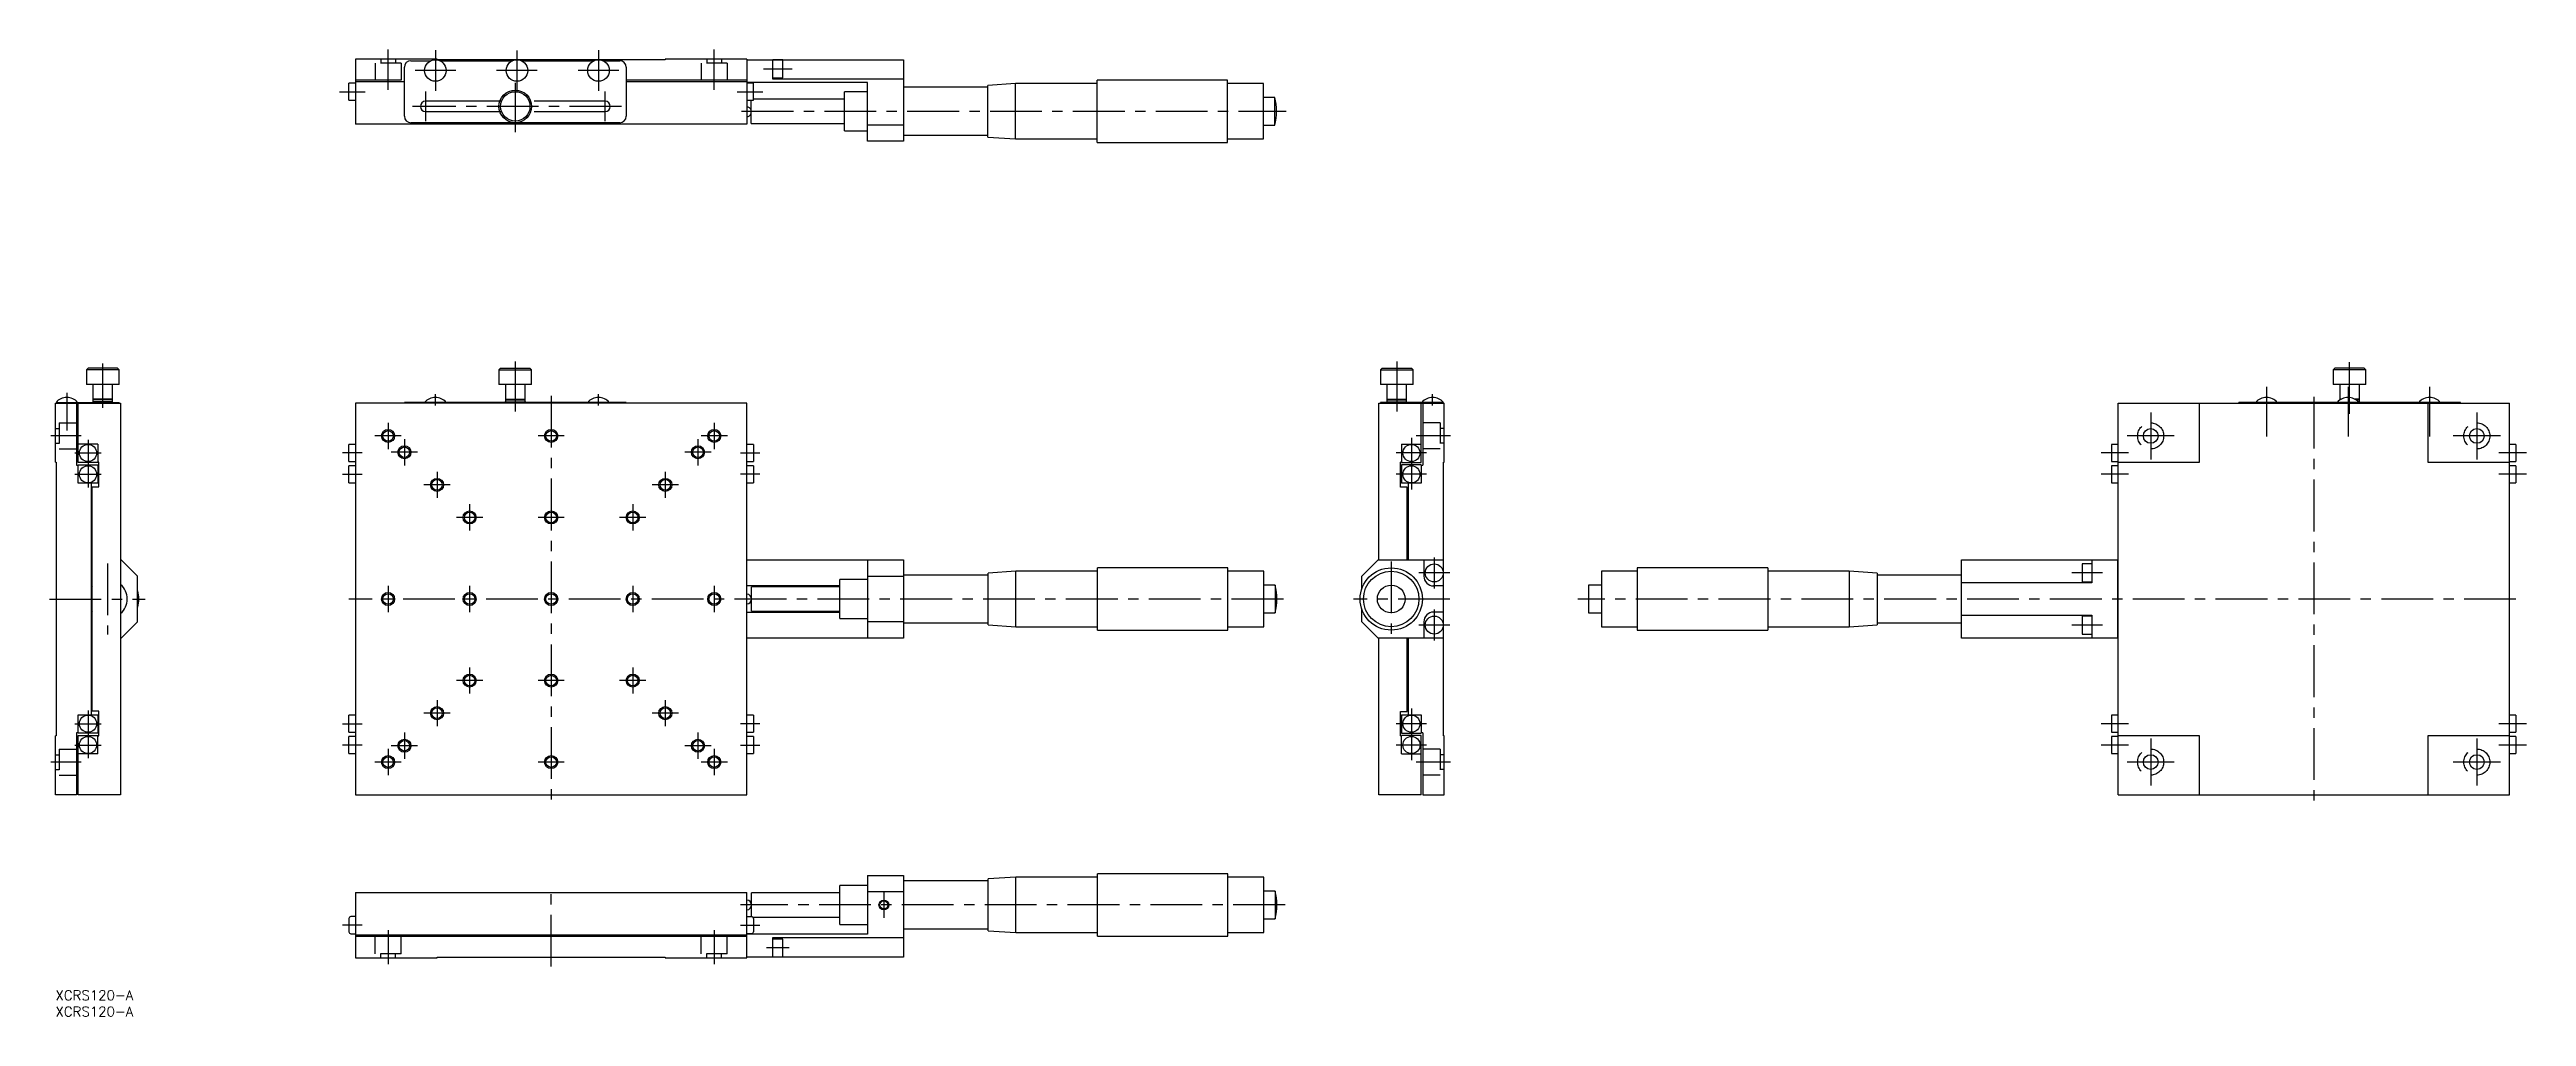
# Model space of a CAD drawing. Extents: x -2 to 758, y -8 to 288.
import ezdxf

# ---------------------------------------------------------------- set-up
doc = ezdxf.new("R2010")
doc.units = 0
doc.header["$LTSCALE"] = 0.5
doc.linetypes.add('CENTER', pattern=[50.8, 31.75, -6.35, 6.35, -6.35])
doc.linetypes.add('DASHED', pattern=[19.05, 12.7, -6.35])
for name, color, linetype in [('MSM_CENTER', 1, 'CENTER'), ('MSM_CONTINUOUS', 7, 'CONTINUOUS'), ('MSM_DASHED', 4, 'DASHED'), ('MSM_NARROW', 5, 'CONTINUOUS'), ('MSM_PART_NUMBER', 7, 'CONTINUOUS')]:
    doc.layers.add(name, color=color, linetype=linetype)
doc.styles.get("Standard").update_dxf_attribs({"font": 'txt.shx', "height": 3, "bigfont": 'bigfont.shx'})

msp = doc.modelspace()

# ---------------------------------------------------------------- linework, layer by layer
at = {"layer": 'MSM_CENTER'}
for p, q in [((102, 276.12), (102, 288.48)), ((122.73, 282.05), (110.27, 282.05)), ((116.5, 288.28), (116.5, 275.82)), ((147.73, 282.05), (135.27, 282.05)), ((141.5, 288.16), (141.5, 275.7)), ((172.73, 282.05), (160.27, 282.05)), ((166.5, 288.28), (166.5, 275.82)), ((202, 276.12), (202, 288.48)), ((217.07, 282.55), (225.93, 282.55)), ((87.07, 275.55), (94.93, 275.55)), ((113.5, 275.58), (113.5, 266.52)), ((141, 278.22), (141, 263.12)), ((168.5, 275.58), (168.5, 266.52)), ((209.07, 275.55), (216.93, 275.55)), ((173.53, 271.05), (109.47, 271.05)), ((210.37, 269.55), (377.33, 269.55)), ((14.5, 178.62), (14.5, 192.18)), ((141, 192.8), (141, 177.5)), ((411.25, 192.8), (411.25, 177.5)), ((703.4, 176.79), (703.4, 194.01)), ((3.5, 183.18), (3.5, 171.66)), ((116.5, 179.3), (116.5, 182.8)), ((152, 182.3), (152, 58)), ((166.5, 179.3), (166.5, 182.8)), ((422.25, 179.3), (422.25, 182.8)), ((677.9, 185.01), (677.9, 169.83)), ((702.9, 185.01), (702.9, 169.83)), ((727.9, 185.01), (727.9, 169.83)), ((642.4, 177.21), (642.4, 162.79)), ((692.4, 182), (692.4, 58)), ((742.4, 177.21), (742.4, 162.79)), ((7.88, 170), (-1.38, 170)), ((10, 168.78), (10, 154.22)), ((106.02, 170), (97.97, 170)), ((102, 174.03), (102, 165.98)), ((107, 169.03), (107, 160.98)), ((156.03, 170), (147.97, 170)), ((197, 169.03), (197, 160.98)), ((206.03, 170), (197.98, 170)), ((202, 174.03), (202, 165.98)), ((415.75, 169.4), (415.75, 153.61)), ((427.75, 170), (417.25, 170)), ((649.61, 170), (635.19, 170)), ((749.61, 170), (735.19, 170)), ((5.99, 164.77), (14.01, 164.77)), ((94, 164.77), (88, 164.77)), ((111.03, 165), (102.97, 165)), ((201.03, 165), (192.97, 165)), ((210, 164.77), (216, 164.77)), ((420.37, 164.77), (411.12, 164.77)), ((635.61, 164.77), (627.19, 164.77)), ((757.61, 164.77), (749.19, 164.77)), ((5.99, 158.23), (14.01, 158.23)), ((88, 158.23), (94, 158.23)), ((121.02, 155), (112.98, 155)), ((117, 159.03), (117, 150.98)), ((191.02, 155), (182.98, 155)), ((187, 159.03), (187, 150.98)), ((216, 158.23), (210, 158.23)), ((420.37, 158.23), (411.12, 158.23)), ((635.61, 158.23), (627.19, 158.23)), ((757.61, 158.23), (749.19, 158.23)), ((131.03, 145), (122.97, 145)), ((127, 149.03), (127, 140.98)), ((156.03, 145), (147.97, 145)), ((181.02, 145), (172.97, 145)), ((177, 149.03), (177, 140.98)), ((16, 130.93), (16, 109.07)), ((409.55, 131.55), (409.55, 108.45)), ((422.75, 132.75), (422.75, 123.25)), ((102, 124.03), (102, 115.98)), ((127, 124.03), (127, 115.98)), ((177, 124.03), (177, 115.98)), ((202, 124.03), (202, 115.98)), ((427.5, 128), (418, 128)), ((627.61, 128), (618.19, 128)), ((-1.8, 120), (27.55, 120)), ((376.5, 120), (90, 120)), ((427.55, 120), (398, 120)), ((422.75, 116.75), (422.75, 107.25)), ((754.4, 120), (466.79, 120)), ((427.5, 112), (418, 112)), ((627.61, 112), (618.19, 112)), ((127, 99.03), (127, 90.98)), ((177, 99.03), (177, 90.98)), ((131.03, 95), (122.97, 95)), ((156.03, 95), (147.97, 95)), ((181.02, 95), (172.97, 95)), ((10, 85.78), (10, 71.22)), ((121.02, 85), (112.98, 85)), ((117, 89.03), (117, 80.98)), ((191.02, 85), (182.98, 85)), ((187, 89.03), (187, 80.98)), ((415.75, 86.4), (415.75, 70.61)), ((5.99, 81.77), (14.01, 81.77)), ((88, 81.77), (94, 81.77)), ((107, 79.03), (107, 70.98)), ((197, 79.03), (197, 70.98)), ((216, 81.77), (210, 81.77)), ((420.37, 81.77), (411.12, 81.77)), ((635.61, 81.77), (627.19, 81.77)), ((642.4, 77.21), (642.4, 62.79)), ((742.4, 77.21), (742.4, 62.79)), ((757.61, 81.77), (749.19, 81.77)), ((7.88, 70), (-1.38, 70)), ((5.99, 75.23), (14.01, 75.23)), ((94, 75.23), (88, 75.23)), ((106.02, 70), (97.97, 70)), ((102, 74.03), (102, 65.98)), ((111.03, 75), (102.97, 75)), ((156.03, 70), (147.97, 70)), ((201.03, 75), (192.97, 75)), ((206.03, 70), (197.98, 70)), ((202, 74.03), (202, 65.98)), ((210, 75.23), (216, 75.23)), ((420.37, 75.23), (411.12, 75.23)), ((427.75, 70), (417.25, 70)), ((635.61, 75.23), (627.19, 75.23)), ((649.61, 70), (635.19, 70)), ((749.61, 70), (735.19, 70)), ((757.61, 75.23), (749.19, 75.23)), ((152, 7.27), (152, 32.43)), ((377, 26.2), (210, 26.2)), ((254, 30.2), (254, 22.2)), ((94, 20), (88, 20)), ((102, 18.5), (102, 8)), ((202, 18.5), (202, 8)), ((210, 20), (216, 20)), ((225, 13), (218, 13))]:
    msp.add_line(p, q, dxfattribs=at)
at = {"layer": 'MSM_CONTINUOUS'}
for p, q in [((117, 285.55), (92, 285.55)), ((92, 285.55), (92, 265.55)), ((107, 268.05), (107, 283.05)), ((109, 285.05), (115.13, 285.05)), ((117, 285.35), (117, 285.55)), ((187, 285.35), (117, 285.35)), ((117.87, 285.05), (140.13, 285.05)), ((142.87, 285.05), (165.13, 285.05)), ((167.87, 285.05), (173, 285.05)), ((175, 283.05), (175, 268.05)), ((212, 285.55), (187, 285.55)), ((187, 285.55), (187, 285.35)), ((212, 285.55), (212, 265.55)), ((212.05, 285.3), (212, 285.3)), ((212.05, 285.35), (260, 285.35)), ((212.05, 285.35), (212.05, 285.3)), ((220, 279.35), (220, 285.35)), ((223, 285.3), (220, 285.3)), ((223, 279.8), (223, 285.3)), ((260, 285.35), (260, 260.35)), ((92, 278.18), (90, 278.18)), ((90, 272.93), (90, 278.18)), ((106, 279.05), (92, 279.05)), ((107, 278.55), (92, 278.55)), ((212, 279.05), (175, 279.05)), ((212, 278.55), (175, 278.55)), ((249, 278.35), (212, 278.35)), ((214, 278.18), (212, 278.18)), ((214, 272.93), (214, 278.18)), ((220, 279.8), (223, 279.8)), ((260, 279.35), (220, 279.35)), ((249, 275.55), (241.9, 275.55)), ((241.9, 263.55), (241.9, 275.55)), ((249, 260.35), (249, 278.35)), ((285.9, 276.9), (260, 276.9)), ((294.4, 278.05), (285.9, 277.5)), ((285.9, 261.6), (285.9, 277.5)), ((319.4, 278.05), (294.4, 278.05)), ((294.4, 261.05), (294.4, 278.05)), ((359.4, 279.1), (319.4, 279.1)), ((319.4, 260), (319.4, 279.1)), ((359.4, 260), (359.4, 279.1)), ((370.4, 278.05), (359.4, 278.05)), ((370.4, 261.05), (370.4, 278.05)), ((373.9, 273.8), (370.4, 273.8)), ((373.9, 265.3), (373.9, 273.8)), ((90, 272.93), (92, 272.93)), ((173, 266.05), (109, 266.05)), ((136.79, 272.65), (113.5, 272.65)), ((113.5, 269.45), (136.79, 269.45)), ((168.5, 272.65), (146.74, 272.65)), ((146.74, 269.45), (168.5, 269.45)), ((212, 272.93), (214, 272.93)), ((213.3, 265.8), (213.3, 272.93)), ((213.3, 265.8), (241.9, 265.8)), ((241.9, 273.3), (214, 273.3)), ((212, 265.55), (92, 265.55)), ((241.9, 263.55), (249, 263.55)), ((249, 265.35), (260, 265.35)), ((260, 260.35), (249, 260.35)), ((260, 262.2), (285.9, 262.2)), ((285.9, 261.6), (294.4, 261.05)), ((294.4, 261.05), (319.4, 261.05)), ((319.4, 260), (359.4, 260)), ((359.4, 261.05), (370.4, 261.05)), ((370.4, 265.3), (373.9, 265.3)), ((10, 190.8), (9.5, 190.3)), ((9.5, 190.3), (9.5, 185.8)), ((19.5, 190.3), (9.5, 190.3)), ((19, 190.8), (10, 190.8)), ((19.5, 190.3), (19, 190.8)), ((19.5, 185.8), (19.5, 190.3)), ((136.5, 190.8), (136, 190.3)), ((136, 190.3), (136, 185.8)), ((136, 190.3), (146, 190.3)), ((136.5, 190.8), (145.5, 190.8)), ((145.5, 190.8), (146, 190.3)), ((146, 185.8), (146, 190.3)), ((406.75, 190.8), (406.25, 190.3)), ((406.25, 190.3), (406.25, 185.8)), ((406.25, 190.3), (416.25, 190.3)), ((406.75, 190.8), (415.75, 190.8)), ((415.75, 190.8), (416.25, 190.3)), ((416.25, 185.8), (416.25, 190.3)), ((698.9, 190.8), (698.4, 190.3)), ((698.4, 190.3), (698.4, 185.8)), ((708.4, 190.3), (698.4, 190.3)), ((707.9, 190.8), (698.9, 190.8)), ((708.4, 190.3), (707.9, 190.8)), ((708.4, 185.8), (708.4, 190.3)), ((19.5, 185.8), (9.5, 185.8)), ((11.5, 185.8), (11.5, 181.3)), ((17.5, 181.3), (17.5, 185.8)), ((146, 185.8), (136, 185.8)), ((138, 185.8), (138, 181.3)), ((144, 181.3), (144, 185.8)), ((416.25, 185.8), (406.25, 185.8)), ((408.25, 185.8), (408.25, 181.3)), ((414.25, 181.3), (414.25, 185.8)), ((708.4, 185.8), (698.4, 185.8)), ((700.4, 185.8), (700.4, 181.3)), ((706.4, 181.3), (706.4, 185.8)), ((0, 162), (0, 180)), ((0, 180), (20, 180)), ((0.2, 180.3), (19.5, 180.3)), ((0.5, 180), (0.5, 180.3)), ((6.5, 180), (6.5, 161)), ((7, 161.9), (7, 180)), ((11.7, 181.3), (11.5, 181.1)), ((17.5, 181.3), (11.5, 181.3)), ((11.5, 181.1), (11.5, 180.5)), ((17.5, 181.1), (11.5, 181.1)), ((11.5, 180.5), (11.7, 180.3)), ((17.5, 180.5), (11.5, 180.5)), ((17.5, 181.1), (17.3, 181.3)), ((17.3, 180.3), (17.5, 180.5)), ((17.5, 180.5), (17.5, 181.1)), ((19.5, 180), (19.5, 180.3)), ((20, 180), (20, 60)), ((212, 180), (92, 180)), ((92, 180), (92, 60)), ((107, 180.3), (107, 180)), ((175, 180.3), (107, 180.3)), ((138.2, 181.3), (138, 181.1)), ((138, 181.3), (144, 181.3)), ((138, 181.1), (138, 180.5)), ((138, 181.1), (144, 181.1)), ((138, 180.5), (138.2, 180.3)), ((138, 180.5), (144, 180.5)), ((144, 181.1), (143.8, 181.3)), ((143.8, 180.3), (144, 180.5)), ((144, 180.5), (144, 181.1)), ((175, 180), (175, 180.3)), ((212, 60), (212, 180)), ((405.75, 180), (425.75, 180)), ((405.75, 132), (405.75, 180)), ((406.25, 180.3), (406.25, 180)), ((425.55, 180.3), (406.25, 180.3)), ((408.45, 181.3), (408.25, 181.1)), ((408.25, 181.3), (414.25, 181.3)), ((408.25, 181.1), (408.25, 180.5)), ((408.25, 181.1), (414.25, 181.1)), ((408.25, 180.5), (408.45, 180.3)), ((408.25, 180.5), (414.25, 180.5)), ((414.25, 181.1), (414.05, 181.3)), ((414.05, 180.3), (414.25, 180.5)), ((414.25, 180.5), (414.25, 181.1)), ((418.75, 161.9), (418.75, 180)), ((419.25, 180), (419.25, 161)), ((425.25, 180), (425.25, 180.3)), ((425.75, 162), (425.75, 180)), ((632.4, 60), (632.4, 180)), ((632.4, 180), (752.4, 180)), ((657.4, 162), (657.4, 180)), ((669.4, 180), (669.4, 180.3)), ((737.4, 180.3), (669.4, 180.3)), ((700.6, 181.3), (700.4, 181.1)), ((700.87, 181.3), (700.4, 181.3)), ((700.4, 181.1), (700.4, 181.02)), ((700.52, 181.1), (700.4, 181.1)), ((706.4, 181.3), (704.93, 181.3)), ((706.4, 181.1), (705.28, 181.1)), ((706.4, 181.1), (706.2, 181.3)), ((706.4, 180.3), (706.4, 181.1)), ((727.4, 180), (727.4, 162)), ((737.4, 180), (737.4, 180.3)), ((752.4, 60), (752.4, 180)), ((12.96, 167.5), (7, 167.5)), ((13, 167.5), (13, 161.9)), ((92, 167.4), (90, 167.4)), ((90, 162.15), (90, 167.4)), ((214, 167.4), (212, 167.4)), ((214, 167.4), (214, 162.15)), ((412.75, 167.5), (418.75, 167.5)), ((412.75, 167.5), (412.75, 161.9)), ((632.4, 167.4), (630.4, 167.4)), ((630.4, 167.4), (630.4, 162.15)), ((754.4, 167.4), (752.4, 167.4)), ((754.4, 167.4), (754.4, 162.15)), ((0, 162), (0.2, 162)), ((0.2, 162), (0.2, 78)), ((6.5, 161), (7, 161)), ((13, 161.9), (7, 161.9)), ((7, 161), (7, 161.1)), ((7, 161.1), (13, 161.1)), ((7, 155.5), (7, 161.1)), ((13, 162), (13, 161.9)), ((13.3, 162), (13, 162)), ((13, 161.1), (13, 155.5)), ((13.3, 154.4), (13.3, 162)), ((90, 162.15), (92, 162.15)), ((92, 160.85), (90, 160.85)), ((90, 155.6), (90, 160.85)), ((212, 162.15), (214, 162.15)), ((214, 160.85), (212, 160.85)), ((214, 160.85), (214, 155.6)), ((412.75, 162), (412.45, 162)), ((412.45, 154.3), (412.45, 162)), ((412.75, 161.9), (418.75, 161.9)), ((412.75, 161.1), (412.75, 155.5)), ((418.75, 161.1), (412.75, 161.1)), ((418.75, 161.1), (418.75, 155.5)), ((418.75, 161), (419.25, 161)), ((425.55, 162), (425.75, 162)), ((425.55, 78), (425.55, 162)), ((630.4, 162.15), (632.4, 162.15)), ((632.4, 160.85), (630.4, 160.85)), ((630.4, 160.85), (630.4, 155.6)), ((632.4, 162), (657.4, 162)), ((727.4, 162), (752.4, 162)), ((752.4, 162.15), (754.4, 162.15)), ((754.4, 160.85), (752.4, 160.85)), ((754.4, 160.85), (754.4, 155.6)), ((13, 155.5), (7, 155.5)), ((13, 155.5), (11, 155.5)), ((11, 155.5), (11, 84.5)), ((11.3, 154.4), (13.3, 154.4)), ((11.3, 85.6), (11.3, 154.4)), ((90, 155.6), (92, 155.6)), ((212, 155.6), (214, 155.6)), ((414.45, 154.3), (412.45, 154.3)), ((418.75, 155.5), (412.75, 155.5)), ((414.45, 132), (414.45, 154.3)), ((414.75, 155.5), (414.75, 132)), ((630.4, 155.6), (632.4, 155.6)), ((752.4, 155.6), (754.4, 155.6)), ((11.3, 132), (11, 132)), ((20.2, 132), (20, 132)), ((25.2, 127), (20.2, 132)), ((212, 132), (260, 132)), ((249, 132), (249, 108)), ((260, 132), (260, 108)), ((359.5, 129.55), (319.5, 129.55)), ((319.5, 110.45), (319.5, 129.55)), ((359.5, 110.45), (359.5, 129.55)), ((400.55, 127), (405.55, 132)), ((405.55, 132), (425.55, 132)), ((419.55, 132), (419.55, 127)), ((525, 129.55), (485, 129.55)), ((485, 129.55), (485, 110.45)), ((525, 129.55), (525, 110.45)), ((584.4, 108), (584.4, 132)), ((584.4, 132), (632.4, 132)), ((624.4, 130.75), (621.4, 130.75)), ((621.4, 130.75), (621.4, 125.25)), ((624.4, 132), (624.4, 125)), ((632.35, 108), (632.35, 132)), ((25.2, 113), (25.2, 127)), ((240.5, 124), (212, 124)), ((240.5, 123.75), (213.4, 123.75)), ((213.4, 116.25), (213.4, 123.75)), ((249, 126), (240.5, 126)), ((240.5, 114), (240.5, 126)), ((249, 127), (260, 127)), ((286, 127.35), (260, 127.35)), ((294.5, 128.5), (286, 127.95)), ((286, 112.05), (286, 127.95)), ((319.5, 128.5), (294.5, 128.5)), ((294.5, 111.5), (294.5, 128.5)), ((370.5, 128.5), (359.5, 128.5)), ((370.5, 111.5), (370.5, 128.5)), ((374, 124.25), (370.5, 124.25)), ((374, 124.25), (374, 115.75)), ((400.55, 123.19), (400.55, 127)), ((425.55, 124), (422.55, 124)), ((474, 124.25), (470, 124.25)), ((470, 124.25), (470, 115.75)), ((485, 128.5), (474, 128.5)), ((474, 128.5), (474, 111.5)), ((550, 128.5), (525, 128.5)), ((558.5, 127.95), (550, 128.5)), ((550, 128.5), (550, 111.5)), ((558.5, 127.95), (558.5, 112.05)), ((584.4, 127.35), (558.5, 127.35)), ((624.4, 125), (584.4, 125)), ((621.4, 125.25), (624.4, 125.25)), ((212, 116), (240.5, 116)), ((213.4, 116.25), (240.5, 116.25)), ((240.5, 114), (249, 114)), ((370.5, 115.75), (374, 115.75)), ((400.55, 113), (400.55, 116.81)), ((425.55, 116), (422.55, 116)), ((470, 115.75), (474, 115.75)), ((584.4, 115), (624.4, 115)), ((624.4, 114.75), (621.4, 114.75)), ((621.4, 114.75), (621.4, 109.25)), ((624.4, 115), (624.4, 108)), ((11.3, 108), (11, 108)), ((20.2, 108), (20, 108)), ((20.2, 108), (25.2, 113)), ((260, 108), (212, 108)), ((260, 113), (249, 113)), ((260, 112.65), (286, 112.65)), ((286, 112.05), (294.5, 111.5)), ((294.5, 111.5), (319.5, 111.5)), ((319.5, 110.45), (359.5, 110.45)), ((359.5, 111.5), (370.5, 111.5)), ((405.55, 108), (400.55, 113)), ((425.55, 108), (405.55, 108)), ((405.75, 60), (405.75, 108)), ((414.45, 85.5), (414.45, 108)), ((414.75, 108), (414.75, 84.5)), ((419.55, 113), (419.55, 108)), ((474, 111.5), (485, 111.5)), ((485, 110.45), (525, 110.45)), ((525, 111.5), (550, 111.5)), ((550, 111.5), (558.5, 112.05)), ((558.5, 112.65), (584.4, 112.65)), ((632.4, 108), (584.4, 108)), ((621.4, 109.25), (624.4, 109.25)), ((7, 84.5), (13, 84.5)), ((7, 78.9), (7, 84.5)), ((11, 84.5), (13, 84.5)), ((13.3, 85.6), (11.3, 85.6)), ((13, 84.5), (13, 78.9)), ((13.3, 78), (13.3, 85.6)), ((92, 84.4), (90, 84.4)), ((90, 79.15), (90, 84.4)), ((214, 84.4), (212, 84.4)), ((214, 84.4), (214, 79.15)), ((412.45, 85.5), (414.45, 85.5)), ((412.45, 78), (412.45, 85.5)), ((412.75, 84.5), (412.75, 78.9)), ((412.75, 84.5), (418.75, 84.5)), ((418.75, 84.5), (418.75, 78.9)), ((632.4, 84.4), (630.4, 84.4)), ((630.4, 84.4), (630.4, 79.15)), ((754.4, 84.4), (752.4, 84.4)), ((754.4, 84.4), (754.4, 79.15)), ((0, 60), (0, 78)), ((0.2, 78), (0, 78)), ((7, 79), (6.5, 79)), ((6.5, 79), (6.5, 60)), ((7, 78.9), (7, 79)), ((13, 78.9), (7, 78.9)), ((7, 60), (7, 78.1)), ((7, 78.1), (13, 78.1)), ((13, 78.1), (13, 78)), ((13, 72.5), (13, 78.1)), ((13, 78), (13.3, 78)), ((90, 79.15), (92, 79.15)), ((92, 77.85), (90, 77.85)), ((90, 72.6), (90, 77.85)), ((212, 79.15), (214, 79.15)), ((214, 77.85), (212, 77.85)), ((214, 77.85), (214, 72.6)), ((412.45, 78), (412.75, 78)), ((412.75, 78.9), (418.75, 78.9)), ((412.75, 72.5), (412.75, 78.1)), ((418.75, 78.1), (412.75, 78.1)), ((419.25, 79), (418.75, 79)), ((418.75, 60), (418.75, 78.1)), ((419.25, 79), (419.25, 60)), ((425.75, 78), (425.55, 78)), ((425.75, 60), (425.75, 78)), ((630.4, 79.15), (632.4, 79.15)), ((632.4, 77.85), (630.4, 77.85)), ((630.4, 77.85), (630.4, 72.6)), ((657.4, 78), (632.4, 78)), ((657.4, 60), (657.4, 78)), ((752.4, 78), (727.4, 78)), ((727.4, 78), (727.4, 60)), ((752.4, 79.15), (754.4, 79.15)), ((754.4, 77.85), (752.4, 77.85)), ((754.4, 77.85), (754.4, 72.6)), ((13, 72.5), (7, 72.5)), ((90, 72.6), (92, 72.6)), ((212, 72.6), (214, 72.6)), ((412.75, 72.5), (418.75, 72.5)), ((630.4, 72.6), (632.4, 72.6)), ((752.4, 72.6), (754.4, 72.6)), ((6.5, 60), (0, 60)), ((20, 60), (7, 60)), ((92, 60), (212, 60)), ((418.75, 60), (405.75, 60)), ((419.25, 60), (425.75, 60)), ((632.4, 60), (752.4, 60)), ((249, 32.2), (240.5, 32.2)), ((240.5, 20.2), (240.5, 32.2)), ((249, 35.2), (260, 35.2)), ((249, 35.2), (249, 17.2)), ((260, 35.2), (260, 10.2)), ((286, 33.55), (260, 33.55)), ((294.5, 34.7), (286, 34.15)), ((286, 18.25), (286, 34.15)), ((319.5, 34.7), (294.5, 34.7)), ((294.5, 17.7), (294.5, 34.7)), ((359.5, 35.75), (319.5, 35.75)), ((319.5, 16.65), (319.5, 35.75)), ((359.5, 16.65), (359.5, 35.75)), ((370.5, 34.7), (359.5, 34.7)), ((370.5, 17.7), (370.5, 34.7)), ((374, 30.45), (370.5, 30.45)), ((374, 30.45), (374, 21.95)), ((92, 30), (212, 30)), ((92, 30), (92, 10)), ((212, 10), (212, 30)), ((240.5, 29.95), (213.4, 29.95)), ((213.4, 22.62), (213.4, 29.95)), ((260, 30.2), (249, 30.2)), ((90, 22.02), (90, 17.97)), ((92, 22.62), (90.6, 22.62)), ((90.6, 17.37), (92, 17.37)), ((92, 17), (212, 17)), ((212, 16.5), (92, 16.5)), ((212, 22.62), (213.4, 22.62)), ((213.4, 17.37), (212, 17.37)), ((249, 17.2), (212, 17.2)), ((213.82, 22.45), (240.5, 22.45)), ((214, 22.02), (214, 17.97)), ((220, 16.2), (260, 16.2)), ((220, 10.2), (220, 16.2)), ((223, 15.75), (220, 15.75)), ((223, 10.25), (223, 15.75)), ((240.5, 20.2), (249, 20.2)), ((260, 18.85), (286, 18.85)), ((286, 18.25), (294.5, 17.7)), ((294.5, 17.7), (319.5, 17.7)), ((319.5, 16.65), (359.5, 16.65)), ((359.5, 17.7), (370.5, 17.7)), ((370.5, 21.95), (374, 21.95)), ((92, 10), (117, 10)), ((117, 10.2), (187, 10.2)), ((117, 10), (117, 10.2)), ((187, 10.2), (187, 10)), ((187, 10), (212, 10)), ((260, 10.2), (212, 10.2)), ((220, 10.25), (223, 10.25))]:
    msp.add_line(p, q, dxfattribs=at)
for centre, radius in [((116.5, 282.05), 3.3), ((141.5, 282.05), 3.3), ((166.5, 282.05), 3.3), ((141, 271.05), 5), ((141, 271.05), 4.5), ((10, 164.77), 2.62), ((102, 170), 1.62), ((152, 170), 1.62), ((202, 170), 1.62), ((415.75, 164.77), 2.62), ((642.4, 170), 2.25), ((742.4, 170), 2.25), ((10, 158.23), 2.62), ((107, 165), 1.62), ((197, 165), 1.62), ((415.75, 158.23), 2.62), ((117, 155), 1.62), ((187, 155), 1.62), ((127, 145), 1.62), ((152, 145), 1.62), ((177, 145), 1.62), ((409.55, 120), 9.55), ((422.75, 128), 2.75), ((102, 120), 1.62), ((127, 120), 1.62), ((152, 120), 1.62), ((177, 120), 1.62), ((202, 120), 1.62), ((409.55, 120), 8.5), ((409.55, 120), 4.25), ((422.75, 112), 2.75), ((127, 95), 1.62), ((152, 95), 1.62), ((177, 95), 1.62), ((10, 81.77), 2.62), ((117, 85), 1.62), ((187, 85), 1.62), ((415.75, 81.77), 2.62), ((10, 75.23), 2.62), ((107, 75), 1.62), ((197, 75), 1.62), ((415.75, 75.23), 2.63), ((102, 70), 1.62), ((152, 70), 1.62), ((202, 70), 1.62), ((642.4, 70), 2.25), ((742.4, 70), 2.25), ((254, 26.2), 1.23)]:
    msp.add_circle(centre, radius, dxfattribs=at)
for centre, radius, start, end in [((109, 283.05), 2, 90, 180), ((173, 283.05), 2, 0, 90), ((356.09, 269.55), 18.31, 346.58033, 13.41967), ((109, 268.05), 2, 180, 270), ((113.5, 271.05), 1.6, 90, 270), ((168.5, 271.05), 1.6, 270, 90), ((173, 268.05), 2, 270, 0), ((211.9, 269.35), 1.5, 21.03947, 86.17745), ((211.9, 269.35), 1.5, 273.82255, 338.96053), ((3.5, 177.42), 4.38, 41.11209, 138.88791), ((116.5, 177.43), 4.37, 41.03483, 138.96517), ((141, 177.43), 4.37, 133.29356, 138.96517), ((141, 177.43), 4.37, 41.03483, 46.70647), ((166.5, 177.43), 4.37, 41.03483, 138.96517), ((422.25, 177.43), 4.37, 41.03483, 138.96517), ((677.9, 177.42), 4.38, 41.11209, 138.88791), ((702.9, 177.42), 4.38, 41.11209, 138.88791), ((727.9, 177.42), 4.38, 41.11209, 138.88791), ((16, 120), 6, 141.56679, 146.44269), ((16, 120), 6, 311.81031, 48.18969), ((16, 120), 9.55, 344.44015, 15.55985), ((356.19, 120), 18.31, 346.58033, 13.41967), ((422.55, 127), 3, 180, 270), ((16, 120), 6, 213.55731, 218.43321), ((211.9, 120), 1.5, 273.82255, 86.17745), ((422.55, 113), 3, 90, 180), ((356.19, 26.2), 18.31, 346.58033, 13.41967), ((211.9, 26.2), 1.5, 273.82255, 86.17745), ((90.6, 22.02), 0.6, 90, 180), ((90.6, 17.97), 0.6, 180, 270), ((213.4, 22.02), 0.6, 0, 90.00051), ((213.4, 17.97), 0.6, 270, 0)]:
    msp.add_arc(centre, radius, start, end, dxfattribs=at)
at = {"layer": 'MSM_DASHED'}
for p, q in [((98, 284.35), (98, 279.05)), ((106, 284.35), (98, 284.35)), ((99.75, 285.55), (99.75, 284.35)), ((104.25, 285.55), (104.25, 284.35)), ((106, 284.35), (106, 279.05)), ((198, 284.35), (198, 279.05)), ((206, 284.35), (198, 284.35)), ((199.75, 285.55), (199.75, 284.35)), ((204.25, 285.55), (204.25, 284.35)), ((206, 284.35), (206, 279.05)), ((0, 172.25), (1.2, 172.25)), ((0, 167.75), (1.2, 167.75)), ((1.2, 174), (6.5, 174)), ((1.2, 174), (1.2, 166)), ((424.55, 174), (419.25, 174)), ((424.55, 174), (424.55, 166)), ((425.75, 172.25), (424.55, 172.25)), ((425.75, 167.75), (424.55, 167.75)), ((1.2, 166), (6.5, 166)), ((424.55, 166), (419.25, 166)), ((0, 72.25), (1.2, 72.25)), ((1.2, 74), (6.5, 74)), ((1.2, 74), (1.2, 66)), ((424.55, 74), (419.25, 74)), ((424.55, 74), (424.55, 66)), ((425.75, 72.25), (424.55, 72.25)), ((0, 67.75), (1.2, 67.75)), ((1.2, 66), (6.5, 66)), ((424.55, 66), (419.25, 66)), ((425.75, 67.75), (424.55, 67.75)), ((98, 11.2), (98, 16.5)), ((106, 11.2), (106, 16.5)), ((198, 11.2), (198, 16.5)), ((206, 11.2), (206, 16.5)), ((106, 11.2), (98, 11.2)), ((99.75, 10), (99.75, 11.2)), ((104.25, 10), (104.25, 11.2)), ((206, 11.2), (198, 11.2)), ((199.75, 10), (199.75, 11.2)), ((204.25, 10), (204.25, 11.2))]:
    msp.add_line(p, q, dxfattribs=at)
for centre in [(642.4, 170), (742.4, 170), (642.4, 70), (742.4, 70)]:
    msp.add_circle(centre, 4, dxfattribs=at)
at = {"layer": 'MSM_NARROW'}
for centre, radius in [((102, 170), 2), ((152, 170), 2), ((202, 170), 2), ((107, 165), 2), ((197, 165), 2), ((117, 155), 2), ((187, 155), 2), ((127, 145), 2), ((152, 145), 2), ((177, 145), 2), ((102, 120), 2), ((127, 120), 2), ((152, 120), 2), ((177, 120), 2), ((202, 120), 2), ((127, 95), 2), ((152, 95), 2), ((177, 95), 2), ((117, 85), 2), ((187, 85), 2), ((107, 75), 2), ((197, 75), 2), ((102, 70), 2), ((152, 70), 2), ((202, 70), 2), ((254, 26.2), 1.5)]:
    msp.add_circle(centre, radius, dxfattribs=at)

# ---------------------------------------------------------------- texts
at = {"layer": 'MSM_PART_NUMBER'}
for p in [(0, -3), (0, -8)]:
    msp.add_text('XCRS120-A', height=3, dxfattribs=at).set_placement(p)

doc.saveas('drawing.dxf')
